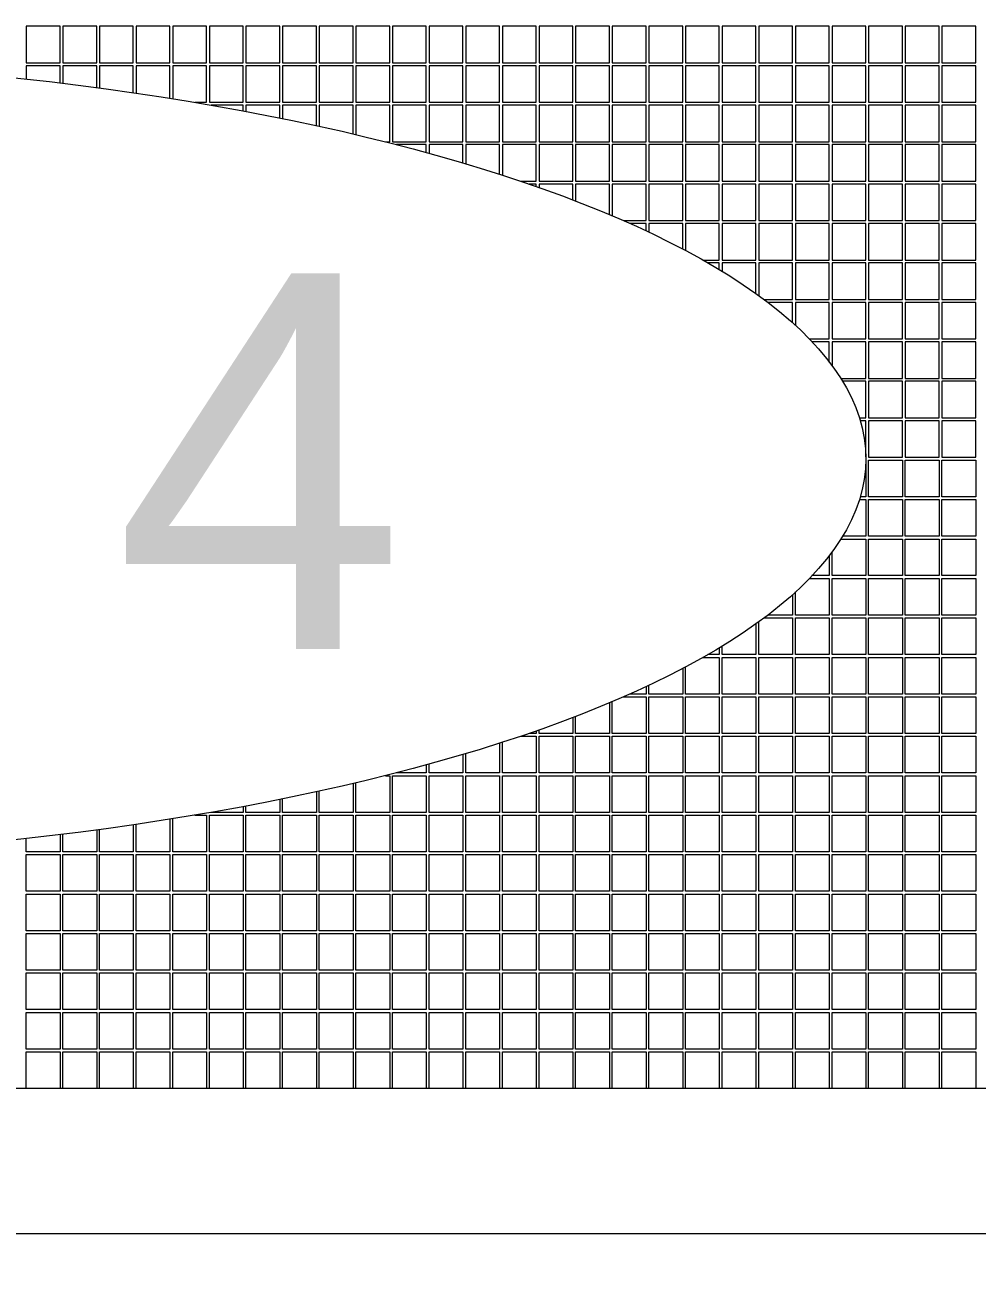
# Model space of a CAD drawing. Extents: x 365 to 1637, y -92 to 444.
# Drawn here: x 816.18 to 833.08, y 8.87 to 30.93 of the extents above; entities that cross this region are included whole.
import ezdxf

# ---------------------------------------------------------------- set-up
doc = ezdxf.new("R2010")
doc.units = 0
for name, color, linetype, lineweight in [('-Dim_mm', 5, 'CONTINUOUS', 13), ('-Text', 7, 'CONTINUOUS', 9), ('AA Detail', 6, 'CONTINUOUS', 20), ('ACTIVE_AREA', 6, 'CONTINUOUS', 0), ('VIEW_AREA', 44, 'CONTINUOUS', 20)]:
    doc.layers.add(name, color=color, linetype=linetype, lineweight=lineweight)
doc.styles.add('STYLE1', font='arial.ttf')
doc.dimstyles.new('10x LO_mm', dxfattribs={"dimtxt": 2.6666, "dimasz": 2, "dimexe": 0.5, "dimexo": 0.5, "dimgap": 0.5, "dimtad": 1, "dimlfac": 0.1, "dimzin": 4, "dimdsep": 46, "dimtxsty": 'STYLE1', "dimcen": -2.5, "dimclrd": 256, "dimclre": 256, "dimclrt": 256, "dimadec": 0, "dimazin": 0, "dimtp": 0.5, "dimtm": 0.5, "dimtfac": 1, "dimtmove": 0, "dimatfit": 1, "dimfxl": 0, "dimtolj": 1, "dimtzin": 0, "dimlwd": -1, "dimlwe": -1, "dimarcsym": 0})

# ---------------------------------------------------------------- blocks, each defined once
blk = doc.blocks.new('va')
at = {"layer": 'VIEW_AREA'}
blk.add_line((453.829, 149.403), (534.779, 149.403), dxfattribs=at)

msp = doc.modelspace()

# ---------------------------------------------------------------- linework, layer by layer
at = {"layer": 'AA Detail'}
msp.add_lwpolyline([(770.051, 34.407), (848.001, 34.407), (848.001, 12.057), (770.051, 12.057)], close=True, dxfattribs=at)
msp.add_ellipse((809.026, 23.232), major_axis=(-22.075, 0), ratio=0.322761, dxfattribs=at)
at = {"layer": 'ACTIVE_AREA'}
for points in [[(816.201, 30.257), (816.801, 30.257), (816.801, 30.907), (816.201, 30.907)], [(816.851, 30.257), (817.451, 30.257), (817.451, 30.907), (816.851, 30.907)], [(817.501, 30.257), (818.101, 30.257), (818.101, 30.907), (817.501, 30.907)], [(818.151, 30.257), (818.751, 30.257), (818.751, 30.907), (818.151, 30.907)], [(818.801, 30.257), (819.401, 30.257), (819.401, 30.907), (818.801, 30.907)], [(819.451, 30.257), (820.051, 30.257), (820.051, 30.907), (819.451, 30.907)], [(820.101, 30.257), (820.701, 30.257), (820.701, 30.907), (820.101, 30.907)], [(820.751, 30.257), (821.351, 30.257), (821.351, 30.907), (820.751, 30.907)], [(821.401, 30.257), (822.001, 30.257), (822.001, 30.907), (821.401, 30.907)], [(822.051, 30.257), (822.651, 30.257), (822.651, 30.907), (822.051, 30.907)], [(822.701, 30.257), (823.301, 30.257), (823.301, 30.907), (822.701, 30.907)], [(823.351, 30.257), (823.951, 30.257), (823.951, 30.907), (823.351, 30.907)], [(824.001, 30.257), (824.601, 30.257), (824.601, 30.907), (824.001, 30.907)], [(824.651, 30.257), (825.251, 30.257), (825.251, 30.907), (824.651, 30.907)], [(825.301, 30.257), (825.901, 30.257), (825.901, 30.907), (825.301, 30.907)], [(825.951, 30.257), (826.551, 30.257), (826.551, 30.907), (825.951, 30.907)], [(826.601, 30.257), (827.201, 30.257), (827.201, 30.907), (826.601, 30.907)], [(827.251, 30.257), (827.851, 30.257), (827.851, 30.907), (827.251, 30.907)], [(827.901, 30.257), (828.501, 30.257), (828.501, 30.907), (827.901, 30.907)], [(828.551, 30.257), (829.151, 30.257), (829.151, 30.907), (828.551, 30.907)], [(829.201, 30.257), (829.801, 30.257), (829.801, 30.907), (829.201, 30.907)], [(829.851, 30.257), (830.451, 30.257), (830.451, 30.907), (829.851, 30.907)], [(830.501, 30.257), (831.101, 30.257), (831.101, 30.907), (830.501, 30.907)], [(831.151, 30.257), (831.751, 30.257), (831.751, 30.907), (831.151, 30.907)], [(831.801, 30.257), (832.401, 30.257), (832.401, 30.907), (831.801, 30.907)], [(832.451, 30.257), (833.051, 30.257), (833.051, 30.907), (832.451, 30.907)], [(819.451, 29.557), (820.051, 29.557), (820.051, 30.207), (819.451, 30.207)], [(820.101, 29.557), (820.701, 29.557), (820.701, 30.207), (820.101, 30.207)], [(820.751, 29.557), (821.351, 29.557), (821.351, 30.207), (820.751, 30.207)], [(821.401, 29.557), (822.001, 29.557), (822.001, 30.207), (821.401, 30.207)], [(822.051, 29.557), (822.651, 29.557), (822.651, 30.207), (822.051, 30.207)], [(822.701, 29.557), (823.301, 29.557), (823.301, 30.207), (822.701, 30.207)], [(823.351, 29.557), (823.951, 29.557), (823.951, 30.207), (823.351, 30.207)], [(824.001, 29.557), (824.601, 29.557), (824.601, 30.207), (824.001, 30.207)], [(824.651, 29.557), (825.251, 29.557), (825.251, 30.207), (824.651, 30.207)], [(825.301, 29.557), (825.901, 29.557), (825.901, 30.207), (825.301, 30.207)], [(825.951, 29.557), (826.551, 29.557), (826.551, 30.207), (825.951, 30.207)], [(826.601, 29.557), (827.201, 29.557), (827.201, 30.207), (826.601, 30.207)], [(827.251, 29.557), (827.851, 29.557), (827.851, 30.207), (827.251, 30.207)], [(827.901, 29.557), (828.501, 29.557), (828.501, 30.207), (827.901, 30.207)], [(828.551, 29.557), (829.151, 29.557), (829.151, 30.207), (828.551, 30.207)], [(829.201, 29.557), (829.801, 29.557), (829.801, 30.207), (829.201, 30.207)], [(829.851, 29.557), (830.451, 29.557), (830.451, 30.207), (829.851, 30.207)], [(830.501, 29.557), (831.101, 29.557), (831.101, 30.207), (830.501, 30.207)], [(831.151, 29.557), (831.751, 29.557), (831.751, 30.207), (831.151, 30.207)], [(831.801, 29.557), (832.401, 29.557), (832.401, 30.207), (831.801, 30.207)], [(832.451, 29.557), (833.051, 29.557), (833.051, 30.207), (832.451, 30.207)], [(822.701, 28.857), (823.301, 28.857), (823.301, 29.507), (822.701, 29.507)], [(823.351, 28.857), (823.951, 28.857), (823.951, 29.507), (823.351, 29.507)], [(824.001, 28.857), (824.601, 28.857), (824.601, 29.507), (824.001, 29.507)], [(824.651, 28.857), (825.251, 28.857), (825.251, 29.507), (824.651, 29.507)], [(825.301, 28.857), (825.901, 28.857), (825.901, 29.507), (825.301, 29.507)], [(825.951, 28.857), (826.551, 28.857), (826.551, 29.507), (825.951, 29.507)], [(826.601, 28.857), (827.201, 28.857), (827.201, 29.507), (826.601, 29.507)], [(827.251, 28.857), (827.851, 28.857), (827.851, 29.507), (827.251, 29.507)], [(827.901, 28.857), (828.501, 28.857), (828.501, 29.507), (827.901, 29.507)], [(828.551, 28.857), (829.151, 28.857), (829.151, 29.507), (828.551, 29.507)], [(829.201, 28.857), (829.801, 28.857), (829.801, 29.507), (829.201, 29.507)], [(829.851, 28.857), (830.451, 28.857), (830.451, 29.507), (829.851, 29.507)], [(830.501, 28.857), (831.101, 28.857), (831.101, 29.507), (830.501, 29.507)], [(831.151, 28.857), (831.751, 28.857), (831.751, 29.507), (831.151, 29.507)], [(831.801, 28.857), (832.401, 28.857), (832.401, 29.507), (831.801, 29.507)], [(832.451, 28.857), (833.051, 28.857), (833.051, 29.507), (832.451, 29.507)], [(825.301, 28.157), (825.901, 28.157), (825.901, 28.807), (825.301, 28.807)], [(825.951, 28.157), (826.551, 28.157), (826.551, 28.807), (825.951, 28.807)], [(826.601, 28.157), (827.201, 28.157), (827.201, 28.807), (826.601, 28.807)], [(827.251, 28.157), (827.851, 28.157), (827.851, 28.807), (827.251, 28.807)], [(827.901, 28.157), (828.501, 28.157), (828.501, 28.807), (827.901, 28.807)], [(828.551, 28.157), (829.151, 28.157), (829.151, 28.807), (828.551, 28.807)], [(829.201, 28.157), (829.801, 28.157), (829.801, 28.807), (829.201, 28.807)], [(829.851, 28.157), (830.451, 28.157), (830.451, 28.807), (829.851, 28.807)], [(830.501, 28.157), (831.101, 28.157), (831.101, 28.807), (830.501, 28.807)], [(831.151, 28.157), (831.751, 28.157), (831.751, 28.807), (831.151, 28.807)], [(831.801, 28.157), (832.401, 28.157), (832.401, 28.807), (831.801, 28.807)], [(832.451, 28.157), (833.051, 28.157), (833.051, 28.807), (832.451, 28.807)], [(827.251, 27.457), (827.851, 27.457), (827.851, 28.107), (827.251, 28.107)], [(827.901, 27.457), (828.501, 27.457), (828.501, 28.107), (827.901, 28.107)], [(828.551, 27.457), (829.151, 27.457), (829.151, 28.107), (828.551, 28.107)], [(829.201, 27.457), (829.801, 27.457), (829.801, 28.107), (829.201, 28.107)], [(829.851, 27.457), (830.451, 27.457), (830.451, 28.107), (829.851, 28.107)], [(830.501, 27.457), (831.101, 27.457), (831.101, 28.107), (830.501, 28.107)], [(831.151, 27.457), (831.751, 27.457), (831.751, 28.107), (831.151, 28.107)], [(831.801, 27.457), (832.401, 27.457), (832.401, 28.107), (831.801, 28.107)], [(832.451, 27.457), (833.051, 27.457), (833.051, 28.107), (832.451, 28.107)], [(828.551, 26.757), (829.151, 26.757), (829.151, 27.407), (828.551, 27.407)], [(829.201, 26.757), (829.801, 26.757), (829.801, 27.407), (829.201, 27.407)], [(829.851, 26.757), (830.451, 26.757), (830.451, 27.407), (829.851, 27.407)], [(830.501, 26.757), (831.101, 26.757), (831.101, 27.407), (830.501, 27.407)], [(831.151, 26.757), (831.751, 26.757), (831.751, 27.407), (831.151, 27.407)], [(831.801, 26.757), (832.401, 26.757), (832.401, 27.407), (831.801, 27.407)], [(832.451, 26.757), (833.051, 26.757), (833.051, 27.407), (832.451, 27.407)], [(829.851, 26.057), (830.451, 26.057), (830.451, 26.707), (829.851, 26.707)], [(830.501, 26.057), (831.101, 26.057), (831.101, 26.707), (830.501, 26.707)], [(831.151, 26.057), (831.751, 26.057), (831.751, 26.707), (831.151, 26.707)], [(831.801, 26.057), (832.401, 26.057), (832.401, 26.707), (831.801, 26.707)], [(832.451, 26.057), (833.051, 26.057), (833.051, 26.707), (832.451, 26.707)], [(830.501, 25.357), (831.101, 25.357), (831.101, 26.007), (830.501, 26.007)], [(831.151, 25.357), (831.751, 25.357), (831.751, 26.007), (831.151, 26.007)], [(831.801, 25.357), (832.401, 25.357), (832.401, 26.007), (831.801, 26.007)], [(832.451, 25.357), (833.051, 25.357), (833.051, 26.007), (832.451, 26.007)], [(831.151, 24.657), (831.751, 24.657), (831.751, 25.307), (831.151, 25.307)], [(831.801, 24.657), (832.401, 24.657), (832.401, 25.307), (831.801, 25.307)], [(832.451, 24.657), (833.051, 24.657), (833.051, 25.307), (832.451, 25.307)], [(831.151, 23.957), (831.751, 23.957), (831.751, 24.607), (831.151, 24.607)], [(831.801, 23.957), (832.401, 23.957), (832.401, 24.607), (831.801, 24.607)], [(832.451, 23.957), (833.051, 23.957), (833.051, 24.607), (832.451, 24.607)], [(831.151, 23.257), (831.751, 23.257), (831.751, 23.907), (831.151, 23.907)], [(831.801, 23.257), (832.401, 23.257), (832.401, 23.907), (831.801, 23.907)], [(832.451, 23.257), (833.051, 23.257), (833.051, 23.907), (832.451, 23.907)], [(831.151, 23.207), (831.751, 23.207), (831.751, 22.557), (831.151, 22.557)], [(831.801, 23.207), (832.401, 23.207), (832.401, 22.557), (831.801, 22.557)], [(832.451, 23.207), (833.051, 23.207), (833.051, 22.557), (832.451, 22.557)], [(831.151, 22.507), (831.751, 22.507), (831.751, 21.857), (831.151, 21.857)], [(831.801, 22.507), (832.401, 22.507), (832.401, 21.857), (831.801, 21.857)], [(832.451, 22.507), (833.051, 22.507), (833.051, 21.857), (832.451, 21.857)], [(831.151, 21.807), (831.751, 21.807), (831.751, 21.157), (831.151, 21.157)], [(831.801, 21.807), (832.401, 21.807), (832.401, 21.157), (831.801, 21.157)], [(832.451, 21.807), (833.051, 21.807), (833.051, 21.157), (832.451, 21.157)], [(830.501, 21.107), (831.101, 21.107), (831.101, 20.457), (830.501, 20.457)], [(831.151, 21.107), (831.751, 21.107), (831.751, 20.457), (831.151, 20.457)], [(831.801, 21.107), (832.401, 21.107), (832.401, 20.457), (831.801, 20.457)], [(832.451, 21.107), (833.051, 21.107), (833.051, 20.457), (832.451, 20.457)], [(829.851, 20.407), (830.451, 20.407), (830.451, 19.757), (829.851, 19.757)], [(830.501, 20.407), (831.101, 20.407), (831.101, 19.757), (830.501, 19.757)], [(831.151, 20.407), (831.751, 20.407), (831.751, 19.757), (831.151, 19.757)], [(831.801, 20.407), (832.401, 20.407), (832.401, 19.757), (831.801, 19.757)], [(832.451, 20.407), (833.051, 20.407), (833.051, 19.757), (832.451, 19.757)], [(828.551, 19.707), (829.151, 19.707), (829.151, 19.057), (828.551, 19.057)], [(829.201, 19.707), (829.801, 19.707), (829.801, 19.057), (829.201, 19.057)], [(829.851, 19.707), (830.451, 19.707), (830.451, 19.057), (829.851, 19.057)], [(830.501, 19.707), (831.101, 19.707), (831.101, 19.057), (830.501, 19.057)], [(831.151, 19.707), (831.751, 19.707), (831.751, 19.057), (831.151, 19.057)], [(831.801, 19.707), (832.401, 19.707), (832.401, 19.057), (831.801, 19.057)], [(832.451, 19.707), (833.051, 19.707), (833.051, 19.057), (832.451, 19.057)], [(827.251, 19.007), (827.851, 19.007), (827.851, 18.357), (827.251, 18.357)], [(827.901, 19.007), (828.501, 19.007), (828.501, 18.357), (827.901, 18.357)], [(828.551, 19.007), (829.151, 19.007), (829.151, 18.357), (828.551, 18.357)], [(829.201, 19.007), (829.801, 19.007), (829.801, 18.357), (829.201, 18.357)], [(829.851, 19.007), (830.451, 19.007), (830.451, 18.357), (829.851, 18.357)], [(830.501, 19.007), (831.101, 19.007), (831.101, 18.357), (830.501, 18.357)], [(831.151, 19.007), (831.751, 19.007), (831.751, 18.357), (831.151, 18.357)], [(831.801, 19.007), (832.401, 19.007), (832.401, 18.357), (831.801, 18.357)], [(832.451, 19.007), (833.051, 19.007), (833.051, 18.357), (832.451, 18.357)], [(825.301, 18.307), (825.901, 18.307), (825.901, 17.657), (825.301, 17.657)], [(825.951, 18.307), (826.551, 18.307), (826.551, 17.657), (825.951, 17.657)], [(826.601, 18.307), (827.201, 18.307), (827.201, 17.657), (826.601, 17.657)], [(827.251, 18.307), (827.851, 18.307), (827.851, 17.657), (827.251, 17.657)], [(827.901, 18.307), (828.501, 18.307), (828.501, 17.657), (827.901, 17.657)], [(828.551, 18.307), (829.151, 18.307), (829.151, 17.657), (828.551, 17.657)], [(829.201, 18.307), (829.801, 18.307), (829.801, 17.657), (829.201, 17.657)], [(829.851, 18.307), (830.451, 18.307), (830.451, 17.657), (829.851, 17.657)], [(830.501, 18.307), (831.101, 18.307), (831.101, 17.657), (830.501, 17.657)], [(831.151, 18.307), (831.751, 18.307), (831.751, 17.657), (831.151, 17.657)], [(831.801, 18.307), (832.401, 18.307), (832.401, 17.657), (831.801, 17.657)], [(832.451, 18.307), (833.051, 18.307), (833.051, 17.657), (832.451, 17.657)], [(822.701, 17.607), (823.301, 17.607), (823.301, 16.957), (822.701, 16.957)], [(823.351, 17.607), (823.951, 17.607), (823.951, 16.957), (823.351, 16.957)], [(824.001, 17.607), (824.601, 17.607), (824.601, 16.957), (824.001, 16.957)], [(824.651, 17.607), (825.251, 17.607), (825.251, 16.957), (824.651, 16.957)], [(825.301, 17.607), (825.901, 17.607), (825.901, 16.957), (825.301, 16.957)], [(825.951, 17.607), (826.551, 17.607), (826.551, 16.957), (825.951, 16.957)], [(826.601, 17.607), (827.201, 17.607), (827.201, 16.957), (826.601, 16.957)], [(827.251, 17.607), (827.851, 17.607), (827.851, 16.957), (827.251, 16.957)], [(827.901, 17.607), (828.501, 17.607), (828.501, 16.957), (827.901, 16.957)], [(828.551, 17.607), (829.151, 17.607), (829.151, 16.957), (828.551, 16.957)], [(829.201, 17.607), (829.801, 17.607), (829.801, 16.957), (829.201, 16.957)], [(829.851, 17.607), (830.451, 17.607), (830.451, 16.957), (829.851, 16.957)], [(830.501, 17.607), (831.101, 17.607), (831.101, 16.957), (830.501, 16.957)], [(831.151, 17.607), (831.751, 17.607), (831.751, 16.957), (831.151, 16.957)], [(831.801, 17.607), (832.401, 17.607), (832.401, 16.957), (831.801, 16.957)], [(832.451, 17.607), (833.051, 17.607), (833.051, 16.957), (832.451, 16.957)], [(819.451, 16.907), (820.051, 16.907), (820.051, 16.257), (819.451, 16.257)], [(820.101, 16.907), (820.701, 16.907), (820.701, 16.257), (820.101, 16.257)], [(820.751, 16.907), (821.351, 16.907), (821.351, 16.257), (820.751, 16.257)], [(821.401, 16.907), (822.001, 16.907), (822.001, 16.257), (821.401, 16.257)], [(822.051, 16.907), (822.651, 16.907), (822.651, 16.257), (822.051, 16.257)], [(822.701, 16.907), (823.301, 16.907), (823.301, 16.257), (822.701, 16.257)], [(823.351, 16.907), (823.951, 16.907), (823.951, 16.257), (823.351, 16.257)], [(824.001, 16.907), (824.601, 16.907), (824.601, 16.257), (824.001, 16.257)], [(824.651, 16.907), (825.251, 16.907), (825.251, 16.257), (824.651, 16.257)], [(825.301, 16.907), (825.901, 16.907), (825.901, 16.257), (825.301, 16.257)], [(825.951, 16.907), (826.551, 16.907), (826.551, 16.257), (825.951, 16.257)], [(826.601, 16.907), (827.201, 16.907), (827.201, 16.257), (826.601, 16.257)], [(827.251, 16.907), (827.851, 16.907), (827.851, 16.257), (827.251, 16.257)], [(827.901, 16.907), (828.501, 16.907), (828.501, 16.257), (827.901, 16.257)], [(828.551, 16.907), (829.151, 16.907), (829.151, 16.257), (828.551, 16.257)], [(829.201, 16.907), (829.801, 16.907), (829.801, 16.257), (829.201, 16.257)], [(829.851, 16.907), (830.451, 16.907), (830.451, 16.257), (829.851, 16.257)], [(830.501, 16.907), (831.101, 16.907), (831.101, 16.257), (830.501, 16.257)], [(831.151, 16.907), (831.751, 16.907), (831.751, 16.257), (831.151, 16.257)], [(831.801, 16.907), (832.401, 16.907), (832.401, 16.257), (831.801, 16.257)], [(832.451, 16.907), (833.051, 16.907), (833.051, 16.257), (832.451, 16.257)], [(816.201, 16.207), (816.801, 16.207), (816.801, 15.557), (816.201, 15.557)], [(816.851, 16.207), (817.451, 16.207), (817.451, 15.557), (816.851, 15.557)], [(817.501, 16.207), (818.101, 16.207), (818.101, 15.557), (817.501, 15.557)], [(818.151, 16.207), (818.751, 16.207), (818.751, 15.557), (818.151, 15.557)], [(818.801, 16.207), (819.401, 16.207), (819.401, 15.557), (818.801, 15.557)], [(819.451, 16.207), (820.051, 16.207), (820.051, 15.557), (819.451, 15.557)], [(820.101, 16.207), (820.701, 16.207), (820.701, 15.557), (820.101, 15.557)], [(820.751, 16.207), (821.351, 16.207), (821.351, 15.557), (820.751, 15.557)], [(821.401, 16.207), (822.001, 16.207), (822.001, 15.557), (821.401, 15.557)], [(822.051, 16.207), (822.651, 16.207), (822.651, 15.557), (822.051, 15.557)], [(822.701, 16.207), (823.301, 16.207), (823.301, 15.557), (822.701, 15.557)], [(823.351, 16.207), (823.951, 16.207), (823.951, 15.557), (823.351, 15.557)], [(824.001, 16.207), (824.601, 16.207), (824.601, 15.557), (824.001, 15.557)], [(824.651, 16.207), (825.251, 16.207), (825.251, 15.557), (824.651, 15.557)], [(825.301, 16.207), (825.901, 16.207), (825.901, 15.557), (825.301, 15.557)], [(825.951, 16.207), (826.551, 16.207), (826.551, 15.557), (825.951, 15.557)], [(826.601, 16.207), (827.201, 16.207), (827.201, 15.557), (826.601, 15.557)], [(827.251, 16.207), (827.851, 16.207), (827.851, 15.557), (827.251, 15.557)], [(827.901, 16.207), (828.501, 16.207), (828.501, 15.557), (827.901, 15.557)], [(828.551, 16.207), (829.151, 16.207), (829.151, 15.557), (828.551, 15.557)], [(829.201, 16.207), (829.801, 16.207), (829.801, 15.557), (829.201, 15.557)], [(829.851, 16.207), (830.451, 16.207), (830.451, 15.557), (829.851, 15.557)], [(830.501, 16.207), (831.101, 16.207), (831.101, 15.557), (830.501, 15.557)], [(831.151, 16.207), (831.751, 16.207), (831.751, 15.557), (831.151, 15.557)], [(831.801, 16.207), (832.401, 16.207), (832.401, 15.557), (831.801, 15.557)], [(832.451, 16.207), (833.051, 16.207), (833.051, 15.557), (832.451, 15.557)], [(816.201, 15.507), (816.801, 15.507), (816.801, 14.857), (816.201, 14.857)], [(816.851, 15.507), (817.451, 15.507), (817.451, 14.857), (816.851, 14.857)], [(817.501, 15.507), (818.101, 15.507), (818.101, 14.857), (817.501, 14.857)], [(818.151, 15.507), (818.751, 15.507), (818.751, 14.857), (818.151, 14.857)], [(818.801, 15.507), (819.401, 15.507), (819.401, 14.857), (818.801, 14.857)], [(819.451, 15.507), (820.051, 15.507), (820.051, 14.857), (819.451, 14.857)], [(820.101, 15.507), (820.701, 15.507), (820.701, 14.857), (820.101, 14.857)], [(820.751, 15.507), (821.351, 15.507), (821.351, 14.857), (820.751, 14.857)], [(821.401, 15.507), (822.001, 15.507), (822.001, 14.857), (821.401, 14.857)], [(822.051, 15.507), (822.651, 15.507), (822.651, 14.857), (822.051, 14.857)], [(822.701, 15.507), (823.301, 15.507), (823.301, 14.857), (822.701, 14.857)], [(823.351, 15.507), (823.951, 15.507), (823.951, 14.857), (823.351, 14.857)], [(824.001, 15.507), (824.601, 15.507), (824.601, 14.857), (824.001, 14.857)], [(824.651, 15.507), (825.251, 15.507), (825.251, 14.857), (824.651, 14.857)], [(825.301, 15.507), (825.901, 15.507), (825.901, 14.857), (825.301, 14.857)], [(825.951, 15.507), (826.551, 15.507), (826.551, 14.857), (825.951, 14.857)], [(826.601, 15.507), (827.201, 15.507), (827.201, 14.857), (826.601, 14.857)], [(827.251, 15.507), (827.851, 15.507), (827.851, 14.857), (827.251, 14.857)], [(827.901, 15.507), (828.501, 15.507), (828.501, 14.857), (827.901, 14.857)], [(828.551, 15.507), (829.151, 15.507), (829.151, 14.857), (828.551, 14.857)], [(829.201, 15.507), (829.801, 15.507), (829.801, 14.857), (829.201, 14.857)], [(829.851, 15.507), (830.451, 15.507), (830.451, 14.857), (829.851, 14.857)], [(830.501, 15.507), (831.101, 15.507), (831.101, 14.857), (830.501, 14.857)], [(831.151, 15.507), (831.751, 15.507), (831.751, 14.857), (831.151, 14.857)], [(831.801, 15.507), (832.401, 15.507), (832.401, 14.857), (831.801, 14.857)], [(832.451, 15.507), (833.051, 15.507), (833.051, 14.857), (832.451, 14.857)], [(816.201, 14.807), (816.801, 14.807), (816.801, 14.157), (816.201, 14.157)], [(816.851, 14.807), (817.451, 14.807), (817.451, 14.157), (816.851, 14.157)], [(817.501, 14.807), (818.101, 14.807), (818.101, 14.157), (817.501, 14.157)], [(818.151, 14.807), (818.751, 14.807), (818.751, 14.157), (818.151, 14.157)], [(818.801, 14.807), (819.401, 14.807), (819.401, 14.157), (818.801, 14.157)], [(819.451, 14.807), (820.051, 14.807), (820.051, 14.157), (819.451, 14.157)], [(820.101, 14.807), (820.701, 14.807), (820.701, 14.157), (820.101, 14.157)], [(820.751, 14.807), (821.351, 14.807), (821.351, 14.157), (820.751, 14.157)], [(821.401, 14.807), (822.001, 14.807), (822.001, 14.157), (821.401, 14.157)], [(822.051, 14.807), (822.651, 14.807), (822.651, 14.157), (822.051, 14.157)], [(822.701, 14.807), (823.301, 14.807), (823.301, 14.157), (822.701, 14.157)], [(823.351, 14.807), (823.951, 14.807), (823.951, 14.157), (823.351, 14.157)], [(824.001, 14.807), (824.601, 14.807), (824.601, 14.157), (824.001, 14.157)], [(824.651, 14.807), (825.251, 14.807), (825.251, 14.157), (824.651, 14.157)], [(825.301, 14.807), (825.901, 14.807), (825.901, 14.157), (825.301, 14.157)], [(825.951, 14.807), (826.551, 14.807), (826.551, 14.157), (825.951, 14.157)], [(826.601, 14.807), (827.201, 14.807), (827.201, 14.157), (826.601, 14.157)], [(827.251, 14.807), (827.851, 14.807), (827.851, 14.157), (827.251, 14.157)], [(827.901, 14.807), (828.501, 14.807), (828.501, 14.157), (827.901, 14.157)], [(828.551, 14.807), (829.151, 14.807), (829.151, 14.157), (828.551, 14.157)], [(829.201, 14.807), (829.801, 14.807), (829.801, 14.157), (829.201, 14.157)], [(829.851, 14.807), (830.451, 14.807), (830.451, 14.157), (829.851, 14.157)], [(830.501, 14.807), (831.101, 14.807), (831.101, 14.157), (830.501, 14.157)], [(831.151, 14.807), (831.751, 14.807), (831.751, 14.157), (831.151, 14.157)], [(831.801, 14.807), (832.401, 14.807), (832.401, 14.157), (831.801, 14.157)], [(832.451, 14.807), (833.051, 14.807), (833.051, 14.157), (832.451, 14.157)], [(816.201, 14.107), (816.801, 14.107), (816.801, 13.457), (816.201, 13.457)], [(816.851, 14.107), (817.451, 14.107), (817.451, 13.457), (816.851, 13.457)], [(817.501, 14.107), (818.101, 14.107), (818.101, 13.457), (817.501, 13.457)], [(818.151, 14.107), (818.751, 14.107), (818.751, 13.457), (818.151, 13.457)], [(818.801, 14.107), (819.401, 14.107), (819.401, 13.457), (818.801, 13.457)], [(819.451, 14.107), (820.051, 14.107), (820.051, 13.457), (819.451, 13.457)], [(820.101, 14.107), (820.701, 14.107), (820.701, 13.457), (820.101, 13.457)], [(820.751, 14.107), (821.351, 14.107), (821.351, 13.457), (820.751, 13.457)], [(821.401, 14.107), (822.001, 14.107), (822.001, 13.457), (821.401, 13.457)], [(822.051, 14.107), (822.651, 14.107), (822.651, 13.457), (822.051, 13.457)], [(822.701, 14.107), (823.301, 14.107), (823.301, 13.457), (822.701, 13.457)], [(823.351, 14.107), (823.951, 14.107), (823.951, 13.457), (823.351, 13.457)], [(824.001, 14.107), (824.601, 14.107), (824.601, 13.457), (824.001, 13.457)], [(824.651, 14.107), (825.251, 14.107), (825.251, 13.457), (824.651, 13.457)], [(825.301, 14.107), (825.901, 14.107), (825.901, 13.457), (825.301, 13.457)], [(825.951, 14.107), (826.551, 14.107), (826.551, 13.457), (825.951, 13.457)], [(826.601, 14.107), (827.201, 14.107), (827.201, 13.457), (826.601, 13.457)], [(827.251, 14.107), (827.851, 14.107), (827.851, 13.457), (827.251, 13.457)], [(827.901, 14.107), (828.501, 14.107), (828.501, 13.457), (827.901, 13.457)], [(828.551, 14.107), (829.151, 14.107), (829.151, 13.457), (828.551, 13.457)], [(829.201, 14.107), (829.801, 14.107), (829.801, 13.457), (829.201, 13.457)], [(829.851, 14.107), (830.451, 14.107), (830.451, 13.457), (829.851, 13.457)], [(830.501, 14.107), (831.101, 14.107), (831.101, 13.457), (830.501, 13.457)], [(831.151, 14.107), (831.751, 14.107), (831.751, 13.457), (831.151, 13.457)], [(831.801, 14.107), (832.401, 14.107), (832.401, 13.457), (831.801, 13.457)], [(832.451, 14.107), (833.051, 14.107), (833.051, 13.457), (832.451, 13.457)], [(816.201, 13.407), (816.801, 13.407), (816.801, 12.757), (816.201, 12.757)], [(816.851, 13.407), (817.451, 13.407), (817.451, 12.757), (816.851, 12.757)], [(817.501, 13.407), (818.101, 13.407), (818.101, 12.757), (817.501, 12.757)], [(818.151, 13.407), (818.751, 13.407), (818.751, 12.757), (818.151, 12.757)], [(818.801, 13.407), (819.401, 13.407), (819.401, 12.757), (818.801, 12.757)], [(819.451, 13.407), (820.051, 13.407), (820.051, 12.757), (819.451, 12.757)], [(820.101, 13.407), (820.701, 13.407), (820.701, 12.757), (820.101, 12.757)], [(820.751, 13.407), (821.351, 13.407), (821.351, 12.757), (820.751, 12.757)], [(821.401, 13.407), (822.001, 13.407), (822.001, 12.757), (821.401, 12.757)], [(822.051, 13.407), (822.651, 13.407), (822.651, 12.757), (822.051, 12.757)], [(822.701, 13.407), (823.301, 13.407), (823.301, 12.757), (822.701, 12.757)], [(823.351, 13.407), (823.951, 13.407), (823.951, 12.757), (823.351, 12.757)], [(824.001, 13.407), (824.601, 13.407), (824.601, 12.757), (824.001, 12.757)], [(824.651, 13.407), (825.251, 13.407), (825.251, 12.757), (824.651, 12.757)], [(825.301, 13.407), (825.901, 13.407), (825.901, 12.757), (825.301, 12.757)], [(825.951, 13.407), (826.551, 13.407), (826.551, 12.757), (825.951, 12.757)], [(826.601, 13.407), (827.201, 13.407), (827.201, 12.757), (826.601, 12.757)], [(827.251, 13.407), (827.851, 13.407), (827.851, 12.757), (827.251, 12.757)], [(827.901, 13.407), (828.501, 13.407), (828.501, 12.757), (827.901, 12.757)], [(828.551, 13.407), (829.151, 13.407), (829.151, 12.757), (828.551, 12.757)], [(829.201, 13.407), (829.801, 13.407), (829.801, 12.757), (829.201, 12.757)], [(829.851, 13.407), (830.451, 13.407), (830.451, 12.757), (829.851, 12.757)], [(830.501, 13.407), (831.101, 13.407), (831.101, 12.757), (830.501, 12.757)], [(831.151, 13.407), (831.751, 13.407), (831.751, 12.757), (831.151, 12.757)], [(831.801, 13.407), (832.401, 13.407), (832.401, 12.757), (831.801, 12.757)], [(832.451, 13.407), (833.051, 13.407), (833.051, 12.757), (832.451, 12.757)], [(816.201, 12.707), (816.801, 12.707), (816.801, 12.057), (816.201, 12.057)], [(816.851, 12.707), (817.451, 12.707), (817.451, 12.057), (816.851, 12.057)], [(817.501, 12.707), (818.101, 12.707), (818.101, 12.057), (817.501, 12.057)], [(818.151, 12.707), (818.751, 12.707), (818.751, 12.057), (818.151, 12.057)], [(818.801, 12.707), (819.401, 12.707), (819.401, 12.057), (818.801, 12.057)], [(819.451, 12.707), (820.051, 12.707), (820.051, 12.057), (819.451, 12.057)], [(820.101, 12.707), (820.701, 12.707), (820.701, 12.057), (820.101, 12.057)], [(820.751, 12.707), (821.351, 12.707), (821.351, 12.057), (820.751, 12.057)], [(821.401, 12.707), (822.001, 12.707), (822.001, 12.057), (821.401, 12.057)], [(822.051, 12.707), (822.651, 12.707), (822.651, 12.057), (822.051, 12.057)], [(822.701, 12.707), (823.301, 12.707), (823.301, 12.057), (822.701, 12.057)], [(823.351, 12.707), (823.951, 12.707), (823.951, 12.057), (823.351, 12.057)], [(824.001, 12.707), (824.601, 12.707), (824.601, 12.057), (824.001, 12.057)], [(824.651, 12.707), (825.251, 12.707), (825.251, 12.057), (824.651, 12.057)], [(825.301, 12.707), (825.901, 12.707), (825.901, 12.057), (825.301, 12.057)], [(825.951, 12.707), (826.551, 12.707), (826.551, 12.057), (825.951, 12.057)], [(826.601, 12.707), (827.201, 12.707), (827.201, 12.057), (826.601, 12.057)], [(827.251, 12.707), (827.851, 12.707), (827.851, 12.057), (827.251, 12.057)], [(827.901, 12.707), (828.501, 12.707), (828.501, 12.057), (827.901, 12.057)], [(828.551, 12.707), (829.151, 12.707), (829.151, 12.057), (828.551, 12.057)], [(829.201, 12.707), (829.801, 12.707), (829.801, 12.057), (829.201, 12.057)], [(829.851, 12.707), (830.451, 12.707), (830.451, 12.057), (829.851, 12.057)], [(830.501, 12.707), (831.101, 12.707), (831.101, 12.057), (830.501, 12.057)], [(831.151, 12.707), (831.751, 12.707), (831.751, 12.057), (831.151, 12.057)], [(831.801, 12.707), (832.401, 12.707), (832.401, 12.057), (831.801, 12.057)], [(832.451, 12.707), (833.051, 12.707), (833.051, 12.057), (832.451, 12.057)]]:
    msp.add_lwpolyline(points, close=True, dxfattribs=at)
for points in [[(816.801, 29.9), (816.801, 30.207), (816.201, 30.207), (816.201, 29.97)], [(817.451, 29.817), (817.451, 30.207), (816.851, 30.207), (816.851, 29.894)], [(818.101, 29.727), (818.101, 30.207), (817.501, 30.207), (817.501, 29.811)], [(818.751, 29.628), (818.751, 30.207), (818.151, 30.207), (818.151, 29.719)], [(819.19, 29.557), (819.401, 29.557), (819.401, 30.207), (818.801, 30.207), (818.801, 29.62)], [(820.051, 29.404), (820.051, 29.507), (819.483, 29.507)], [(820.701, 29.279), (820.701, 29.507), (820.101, 29.507), (820.101, 29.395)], [(821.351, 29.143), (821.351, 29.507), (820.751, 29.507), (820.751, 29.269)], [(822.001, 28.996), (822.001, 29.507), (821.401, 29.507), (821.401, 29.132)], [(822.576, 28.857), (822.651, 28.857), (822.651, 29.507), (822.051, 29.507), (822.051, 28.984)], [(823.301, 28.667), (823.301, 28.807), (822.773, 28.807)], [(823.951, 28.481), (823.951, 28.807), (823.351, 28.807), (823.351, 28.653)], [(824.601, 28.281), (824.601, 28.807), (824.001, 28.807), (824.001, 28.467)], [(824.979, 28.157), (825.251, 28.157), (825.251, 28.807), (824.651, 28.807), (824.651, 28.265)], [(825.251, 28.063), (825.251, 28.107), (825.126, 28.107)], [(825.901, 27.825), (825.901, 28.107), (825.301, 28.107), (825.301, 28.045)], [(826.551, 27.564), (826.551, 28.107), (825.951, 28.107), (825.951, 27.806)], [(826.802, 27.457), (827.201, 27.457), (827.201, 28.107), (826.601, 28.107), (826.601, 27.543)], [(827.201, 27.276), (827.201, 27.407), (826.915, 27.407)], [(827.851, 26.953), (827.851, 27.407), (827.251, 27.407), (827.251, 27.252)], [(828.211, 26.757), (828.501, 26.757), (828.501, 27.407), (827.901, 27.407), (827.901, 26.927)], [(828.501, 26.587), (828.501, 26.707), (828.298, 26.707)], [(829.151, 26.16), (829.151, 26.707), (828.551, 26.707), (828.551, 26.556)], [(829.292, 26.057), (829.801, 26.057), (829.801, 26.707), (829.201, 26.707), (829.201, 26.124)], [(829.801, 25.641), (829.801, 26.007), (829.359, 26.007)], [(830.097, 25.357), (830.451, 25.357), (830.451, 26.007), (829.851, 26.007), (829.851, 25.595)], [(830.451, 24.948), (830.451, 25.307), (830.145, 25.307)], [(830.656, 24.657), (831.101, 24.657), (831.101, 25.307), (830.501, 25.307), (830.501, 24.882)], [(830.987, 23.957), (831.101, 23.957), (831.101, 24.607), (830.687, 24.607)], [(831.101, 23.267), (831.101, 23.907), (831.002, 23.907)], [(831.101, 23.196), (831.101, 22.557), (831.002, 22.557)], [(830.987, 22.507), (831.101, 22.507), (831.101, 21.857), (830.687, 21.857)], [(830.656, 21.807), (831.101, 21.807), (831.101, 21.157), (830.501, 21.157), (830.501, 21.581)], [(830.451, 21.515), (830.451, 21.157), (830.145, 21.157)], [(830.097, 21.107), (830.451, 21.107), (830.451, 20.457), (829.851, 20.457), (829.851, 20.868)], [(829.801, 20.822), (829.801, 20.457), (829.359, 20.457)], [(829.151, 20.304), (829.151, 19.757), (828.551, 19.757), (828.551, 19.907)], [(829.292, 20.407), (829.801, 20.407), (829.801, 19.757), (829.201, 19.757), (829.201, 20.34)], [(828.501, 19.877), (828.501, 19.757), (828.298, 19.757)], [(828.211, 19.707), (828.501, 19.707), (828.501, 19.057), (827.901, 19.057), (827.901, 19.537)], [(827.851, 19.51), (827.851, 19.057), (827.251, 19.057), (827.251, 19.211)], [(826.802, 19.007), (827.201, 19.007), (827.201, 18.357), (826.601, 18.357), (826.601, 18.92)], [(827.201, 19.188), (827.201, 19.057), (826.915, 19.057)], [(826.551, 18.899), (826.551, 18.357), (825.951, 18.357), (825.951, 18.657)], [(825.901, 18.638), (825.901, 18.357), (825.301, 18.357), (825.301, 18.418)], [(825.251, 18.4), (825.251, 18.357), (825.126, 18.357)], [(824.601, 18.182), (824.601, 17.657), (824.001, 17.657), (824.001, 17.997)], [(824.979, 18.307), (825.251, 18.307), (825.251, 17.657), (824.651, 17.657), (824.651, 18.198)], [(823.951, 17.982), (823.951, 17.657), (823.351, 17.657), (823.351, 17.81)], [(823.301, 17.797), (823.301, 17.657), (822.773, 17.657)], [(822.001, 17.467), (822.001, 16.957), (821.401, 16.957), (821.401, 17.331)], [(822.576, 17.607), (822.651, 17.607), (822.651, 16.957), (822.051, 16.957), (822.051, 17.479)], [(821.351, 17.321), (821.351, 16.957), (820.751, 16.957), (820.751, 17.195)], [(820.051, 17.059), (820.051, 16.957), (819.483, 16.957)], [(820.701, 17.185), (820.701, 16.957), (820.101, 16.957), (820.101, 17.068)], [(818.751, 16.835), (818.751, 16.257), (818.151, 16.257), (818.151, 16.744)], [(819.19, 16.907), (819.401, 16.907), (819.401, 16.257), (818.801, 16.257), (818.801, 16.843)], [(816.801, 16.563), (816.801, 16.257), (816.201, 16.257), (816.201, 16.493)], [(817.451, 16.646), (817.451, 16.257), (816.851, 16.257), (816.851, 16.569)], [(818.101, 16.736), (818.101, 16.257), (817.501, 16.257), (817.501, 16.653)]]:
    msp.add_lwpolyline(points, dxfattribs=at)

# ---------------------------------------------------------------- block references
at = {"layer": '-Dim_mm'}
msp.add_blockref('va', (314.722, -139.922), dxfattribs=at)

# ---------------------------------------------------------------- texts
at = {"layer": '-Text', "style": 'STYLE1'}
msp.add_text('20 X 4', height=6.6666, dxfattribs=at).set_placement((796.015, 19.855))

# ---------------------------------------------------------------- leaders
at = {"layer": '-Text', "annotation_type": 0, "has_hookline": 1, "hookline_direction": 1, "text_width": 19.136}
msp.add_leader([(844.139, 10.797), (839.728, -5.469), (836.728, -5.469)], dimstyle='10x LO_mm', override={"dimasz": 3, "dimgap": 0.5, "dimtad": 0}, dxfattribs=at)

doc.saveas('drawing.dxf')
